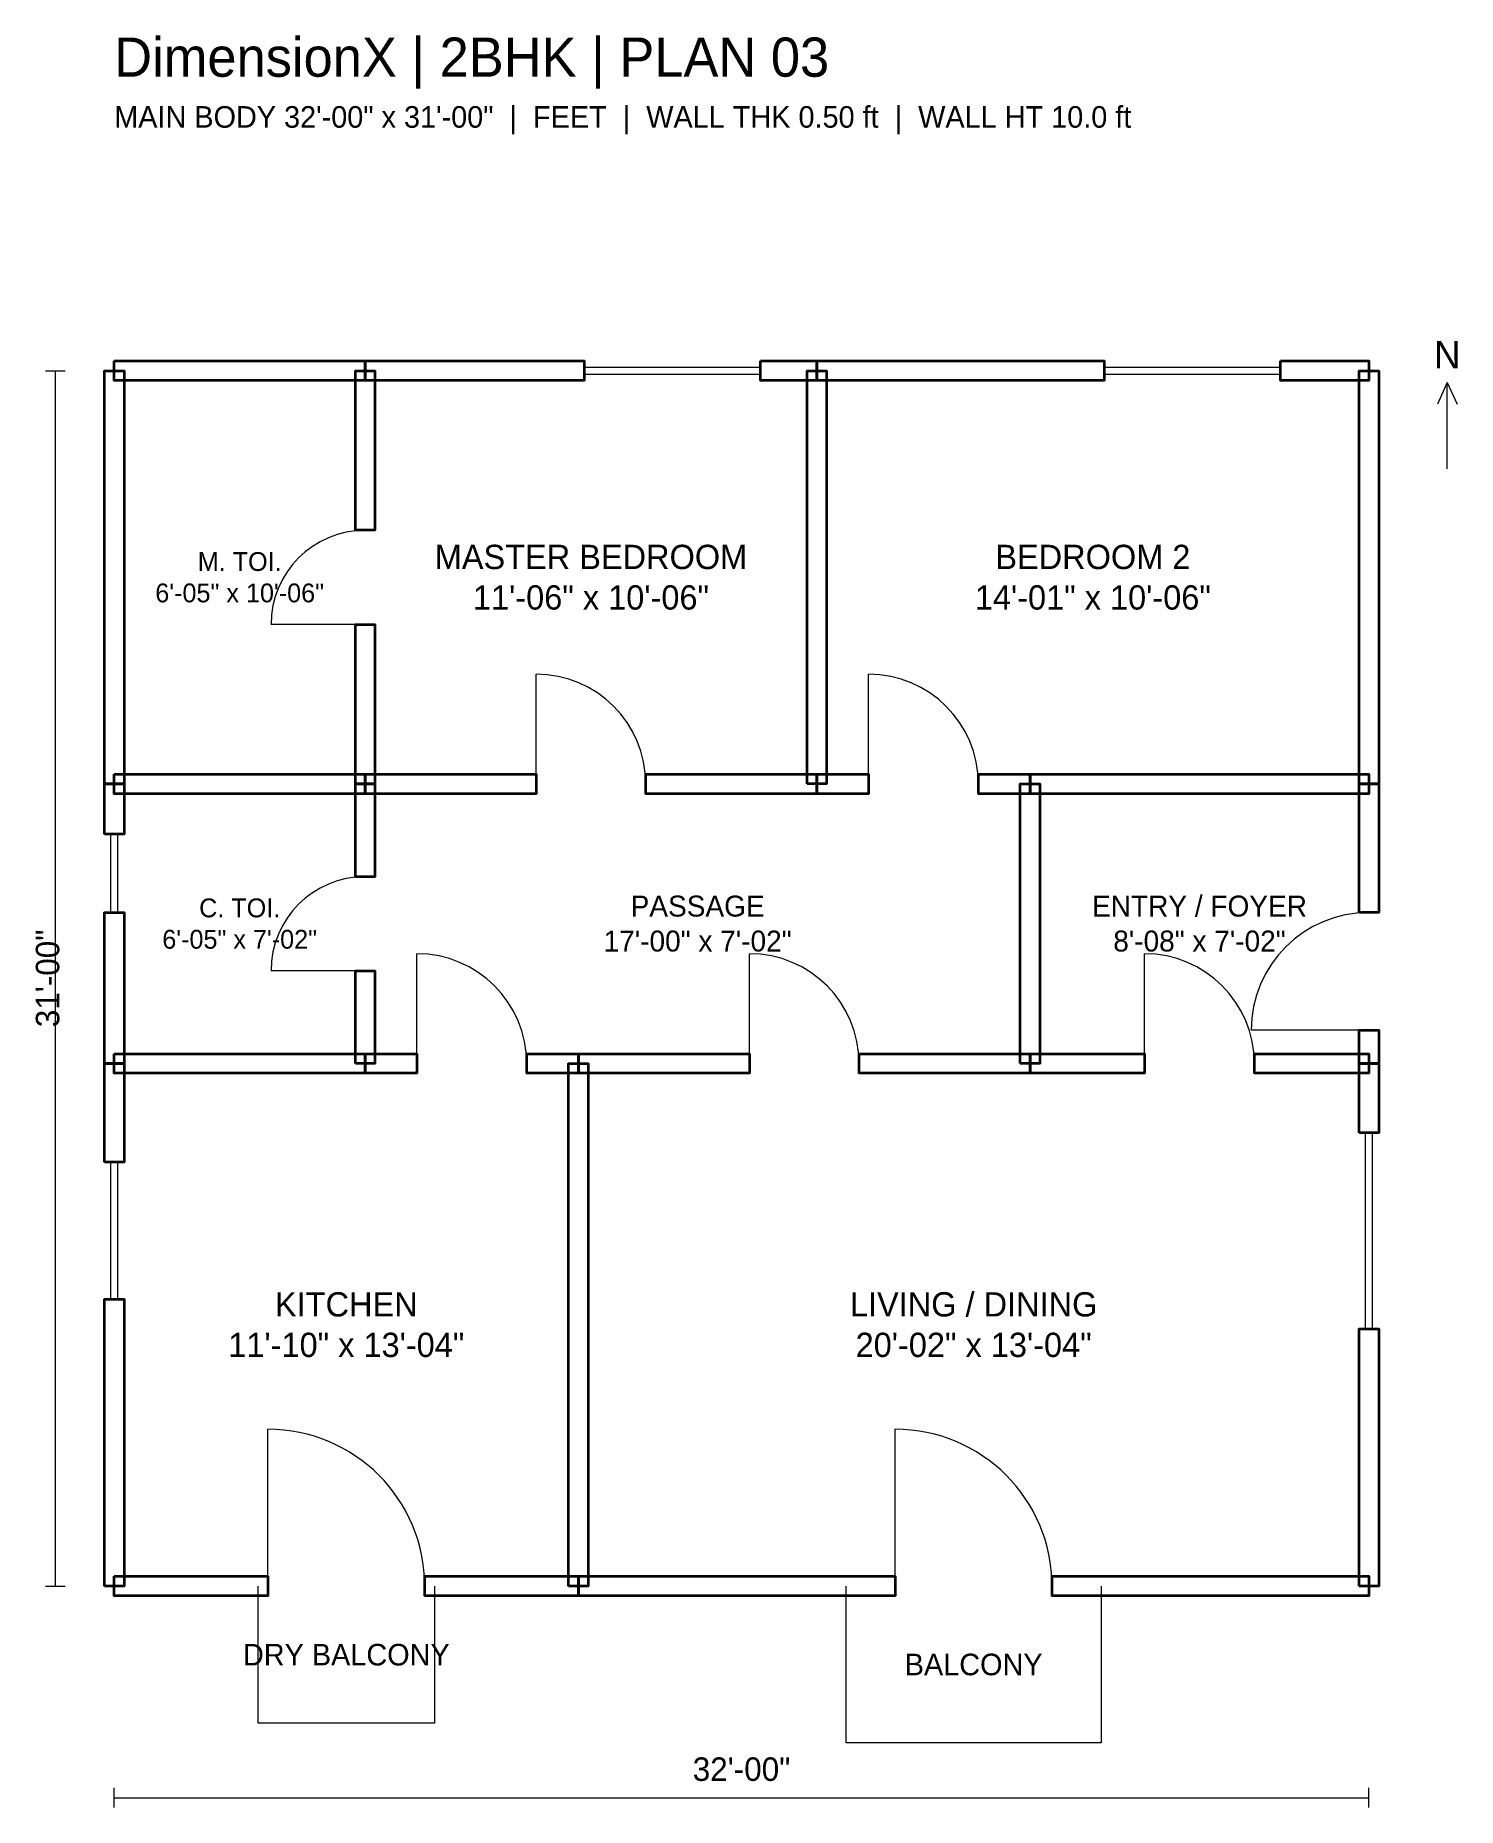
# Model space of a CAD drawing. Header units: feet. Extents: x -2 to 34.3, y -5.7 to 39.6.
import ezdxf
from ezdxf.enums import TextEntityAlignment as Align

# ---------------------------------------------------------------- set-up
doc = ezdxf.new("R2010")
doc.units = ezdxf.units.FT
doc.header["$MEASUREMENT"] = 0
for name, color, linetype, lineweight in [('DX_DIMENSION', 8, 'CONTINUOUS', 9), ('DX_DOOR_SYMBOL', 1, 'CONTINUOUS', 18), ('DX_RAILING', 3, 'CONTINUOUS', 13), ('DX_ROOM_LABEL', 7, 'CONTINUOUS', 13), ('DX_TITLE', 7, 'CONTINUOUS', 18), ('DX_WALL_FACE', 7, 'CONTINUOUS', 35), ('DX_WINDOW_SYMBOL', 4, 'CONTINUOUS', 18)]:
    doc.layers.add(name, color=color, linetype=linetype, lineweight=lineweight)

msp = doc.modelspace()

# ---------------------------------------------------------------- linework, layer by layer
at = {"layer": 'DX_DIMENSION'}
for p, q in [((-1.75, 31), (-1.25, 31)), ((-1.5, 0), (-1.5, 31)), ((34, 30.7), (33.75, 30.15)), ((34, 28.5), (34, 30.7)), ((34, 30.7), (34.25, 30.15)), ((-1.75, 0), (-1.25, 0)), ((0, -5.65), (0, -5.15)), ((0, -5.4), (32, -5.4)), ((32, -5.65), (32, -5.15))]:
    msp.add_line(p, q, dxfattribs=at)
at = {"layer": 'DX_DOOR_SYMBOL'}
for p, q in [((6.4, 24.53), (4, 24.53)), ((10.76, 20.46), (10.76, 23.26)), ((19.24, 20.46), (19.24, 23.26)), ((7.72, 13.33), (7.72, 16.13)), ((16.2, 13.33), (16.2, 16.13)), ((26.28, 13.33), (26.28, 16.13)), ((6.4, 15.695), (4, 15.695)), ((32, 14.1829), (29, 14.1829)), ((3.92, 0), (3.92, 4)), ((19.92, 0), (19.92, 4))]:
    msp.add_line(p, q, dxfattribs=at)
for centre, radius, start, end in [((6.4, 24.53), 2.4, 90, 180), ((10.76, 20.46), 2.8, 0, 90), ((19.24, 20.46), 2.8, 0, 90), ((6.4, 15.695), 2.4, 90, 180), ((32, 14.1829), 3, 90, 180), ((7.72, 13.33), 2.8, 0, 90), ((16.2, 13.33), 2.8, 0, 90), ((26.28, 13.33), 2.8, 0, 90), ((3.92, 0), 4, 0, 90), ((19.92, 0), 4, 0, 90)]:
    msp.add_arc(centre, radius, start, end, dxfattribs=at)
at = {"layer": 'DX_RAILING'}
for p, q in [((3.67, -3.5), (3.67, 0)), ((8.17, 0), (8.17, -3.5)), ((18.67, -4), (18.67, 0)), ((25.17, 0), (25.17, -4)), ((8.17, -3.5), (3.67, -3.5)), ((25.17, -4), (18.67, -4))]:
    msp.add_line(p, q, dxfattribs=at)
at = {"layer": 'DX_WALL_FACE'}
for points in [[(0, 31.25), (6.4, 31.25), (6.4, 30.75), (0, 30.75)], [(6.4, 31.25), (11.9836, 31.25), (11.9836, 30.75), (6.4, 30.75)], [(16.4836, 31.25), (17.92, 31.25), (17.92, 30.75), (16.4836, 30.75)], [(17.92, 31.25), (25.2444, 31.25), (25.2444, 30.75), (17.92, 30.75)], [(29.7444, 31.25), (32, 31.25), (32, 30.75), (29.7444, 30.75)], [(-0.25, 20.46), (-0.25, 31), (0.25, 31), (0.25, 20.46)], [(6.15, 26.93), (6.15, 31), (6.65, 31), (6.65, 26.93)], [(17.67, 20.46), (17.67, 31), (18.17, 31), (18.17, 20.46)], [(31.75, 20.46), (31.75, 31), (32.25, 31), (32.25, 20.46)], [(6.15, 20.46), (6.15, 24.53), (6.65, 24.53), (6.65, 20.46)], [(-0.25, 19.1784), (-0.25, 20.46), (0.25, 20.46), (0.25, 19.1784)], [(0, 20.71), (6.4, 20.71), (6.4, 20.21), (0, 20.21)], [(6.15, 18.095), (6.15, 20.46), (6.65, 20.46), (6.65, 18.095)], [(6.4, 20.71), (10.76, 20.71), (10.76, 20.21), (6.4, 20.21)], [(13.56, 20.71), (17.92, 20.71), (17.92, 20.21), (13.56, 20.21)], [(17.92, 20.71), (19.24, 20.71), (19.24, 20.21), (17.92, 20.21)], [(22.04, 20.71), (23.36, 20.71), (23.36, 20.21), (22.04, 20.21)], [(23.11, 13.33), (23.11, 20.46), (23.61, 20.46), (23.61, 13.33)], [(23.36, 20.71), (32, 20.71), (32, 20.21), (23.36, 20.21)], [(31.75, 17.1829), (31.75, 20.46), (32.25, 20.46), (32.25, 17.1829)], [(-0.25, 13.33), (-0.25, 17.1784), (0.25, 17.1784), (0.25, 13.33)], [(6.15, 13.33), (6.15, 15.695), (6.65, 15.695), (6.65, 13.33)], [(31.75, 13.33), (31.75, 14.1829), (32.25, 14.1829), (32.25, 13.33)], [(0, 13.58), (6.4, 13.58), (6.4, 13.08), (0, 13.08)], [(6.4, 13.58), (7.72, 13.58), (7.72, 13.08), (6.4, 13.08)], [(10.52, 13.58), (11.84, 13.58), (11.84, 13.08), (10.52, 13.08)], [(11.84, 13.58), (16.2, 13.58), (16.2, 13.08), (11.84, 13.08)], [(19, 13.58), (23.36, 13.58), (23.36, 13.08), (19, 13.08)], [(23.36, 13.58), (26.28, 13.58), (26.28, 13.08), (23.36, 13.08)], [(29.08, 13.58), (32, 13.58), (32, 13.08), (29.08, 13.08)], [(-0.25, 10.8144), (-0.25, 13.33), (0.25, 13.33), (0.25, 10.8144)], [(11.59, 0), (11.59, 13.33), (12.09, 13.33), (12.09, 0)], [(31.75, 11.5644), (31.75, 13.33), (32.25, 13.33), (32.25, 11.5644)], [(-0.25, 0), (-0.25, 7.3144), (0.25, 7.3144), (0.25, 0)], [(31.75, 0), (31.75, 6.5644), (32.25, 6.5644), (32.25, 0)], [(0, 0.25), (3.92, 0.25), (3.92, -0.25), (0, -0.25)], [(7.92, 0.25), (11.84, 0.25), (11.84, -0.25), (7.92, -0.25)], [(11.84, 0.25), (19.92, 0.25), (19.92, -0.25), (11.84, -0.25)], [(23.92, 0.25), (32, 0.25), (32, -0.25), (23.92, -0.25)]]:
    msp.add_lwpolyline(points, close=True, dxfattribs=at)
at = {"layer": 'DX_WINDOW_SYMBOL'}
for p, q in [((11.9836, 30.8), (11.9836, 31.2)), ((16.4836, 30.8), (16.4836, 31.2)), ((25.2444, 30.8), (25.2444, 31.2)), ((29.7444, 30.8), (29.7444, 31.2)), ((11.9836, 31.09), (16.4836, 31.09)), ((11.9836, 30.91), (16.4836, 30.91)), ((25.2444, 31.09), (29.7444, 31.09)), ((25.2444, 30.91), (29.7444, 30.91)), ((0.2, 19.1784), (-0.2, 19.1784)), ((-0.09, 17.1784), (-0.09, 19.1784)), ((0.09, 17.1784), (0.09, 19.1784)), ((0.2, 17.1784), (-0.2, 17.1784)), ((32.2, 11.5644), (31.8, 11.5644)), ((31.91, 6.5644), (31.91, 11.5644)), ((32.09, 6.5644), (32.09, 11.5644)), ((0.2, 10.8144), (-0.2, 10.8144)), ((-0.09, 7.3144), (-0.09, 10.8144)), ((0.09, 7.3144), (0.09, 10.8144)), ((0.2, 7.3144), (-0.2, 7.3144)), ((32.2, 6.5644), (31.8, 6.5644))]:
    msp.add_line(p, q, dxfattribs=at)

# ---------------------------------------------------------------- texts
at = {"layer": 'DX_DIMENSION'}
msp.add_text('MAIN BODY 32\'-00" x 31\'-00"  |  FEET  |  WALL THK 0.50 ft  |  WALL HT 10.0 ft', height=0.55, dxfattribs=at).set_placement((0, 37.2))
for s, height, p in [('N', 0.7, (34, 30.85)), ('32\'-00"', 0.6, (16, -5.15))]:
    msp.add_text(s, height=height, dxfattribs=at).set_placement(p, align=Align.BOTTOM_CENTER)
msp.add_text('31\'-00"', height=0.6, rotation=90, dxfattribs=at).set_placement((-1.7, 15.5), align=Align.MIDDLE_CENTER)
at = {"layer": 'DX_ROOM_LABEL'}
for s, p in [('DRY BALCONY', (5.92, -1.75)), ('BALCONY', (21.92, -2))]:
    msp.add_text(s, height=0.55, dxfattribs=at).set_placement(p, align=Align.MIDDLE_CENTER)
at = {"layer": 'DX_ROOM_LABEL', "attachment_point": 5}
for s, insert, char_height, width in [('M. TOI.\\P6\'-05" x 10\'-06"', (3.2, 25.73), 0.48, 5.632), ('MASTER BEDROOM\\P11\'-06" x 10\'-06"', (12.16, 25.73), 0.62, 10.1376), ('BEDROOM 2\\P14\'-01" x 10\'-06"', (24.96, 25.73), 0.62, 12.3904), ('ENTRY / FOYER\\P8\'-08" x 7\'-02"', (27.68, 16.895), 0.53475, 7.6032), ('C. TOI.\\P6\'-05" x 7\'-02"', (3.2, 16.895), 0.48, 5.632), ('PASSAGE\\P17\'-00" x 7\'-02"', (14.88, 16.895), 0.53475, 14.9248), ('KITCHEN\\P11\'-10" x 13\'-04"', (5.92, 6.665), 0.62, 10.4192), ('LIVING / DINING\\P20\'-02" x 13\'-04"', (21.92, 6.665), 0.62, 17.7408)]:
    msp.add_mtext(s, dxfattribs=dict(at, insert=insert, char_height=char_height, width=width))
at = {"layer": 'DX_TITLE'}
msp.add_text('DimensionX | 2BHK | PLAN 03', height=1, dxfattribs=at).set_placement((0, 38.5))

doc.saveas('drawing.dxf')
